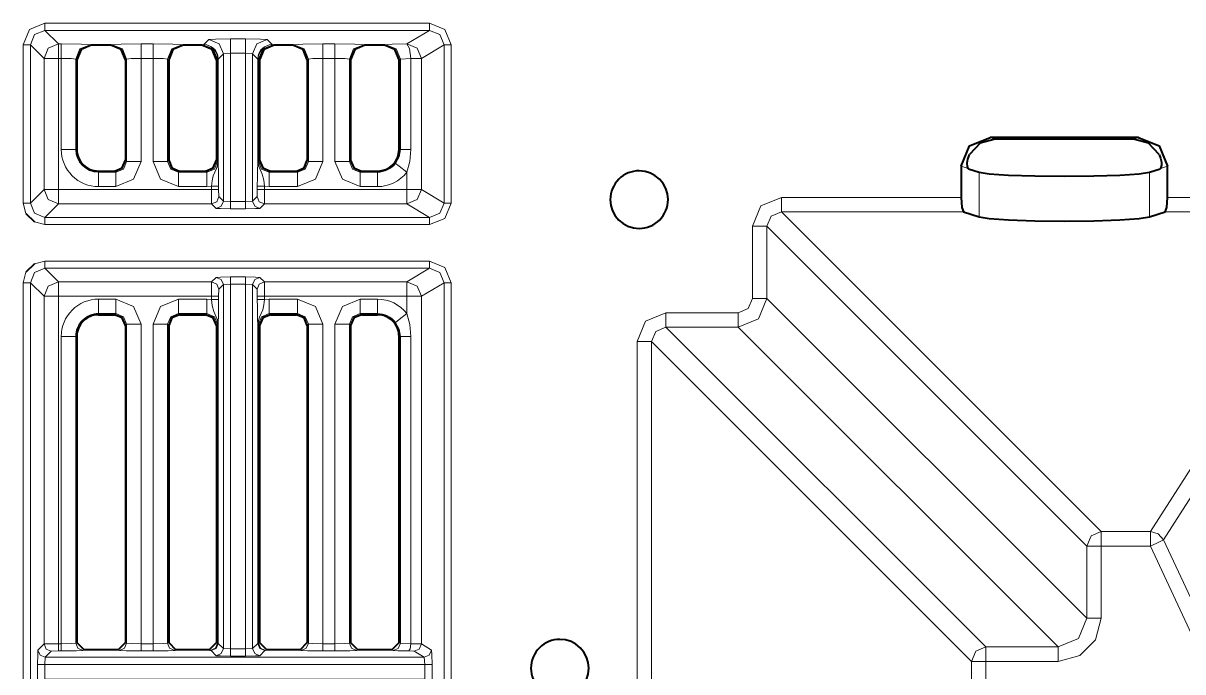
# Model space of a CAD drawing. Header units: millimetres. Extents: x 0 to 2941, y -405 to 1422.
# Drawn here: x 516.4 to 596.7, y 1082.9 to 1127.9 of the extents above; entities that cross this region are included whole.
import ezdxf

# ---------------------------------------------------------------- set-up
doc = ezdxf.new("R2010")
doc.units = ezdxf.units.MM
doc.layers.add('FINE', color=9, linetype='Continuous')
doc.layers.add('OUTLINE', color=7, linetype='Continuous')

msp = doc.modelspace()

# ---------------------------------------------------------------- linework, layer by layer
at = {"layer": 'FINE', "lineweight": 9}
for p, q in [((517.879, 1127.428), (518.823, 1126.484)), ((544.544, 1127.428), (517.879, 1127.428)), ((528.896, 1126.443), (529.252, 1126.799)), ((530.751, 1126.837), (531.777, 1126.837)), ((533.277, 1126.799), (533.633, 1126.443)), ((542.971, 1126.484), (544.544, 1127.428)), ((516.38, 1115.453), (516.38, 1126.428)), ((516.88, 1126.428), (516.88, 1115.453)), ((517.823, 1125.484), (516.88, 1126.428)), ((518.823, 1126.484), (519.019, 1126.484)), ((521.016, 1126.434), (521.099, 1126.393)), ((522.464, 1126.393), (522.547, 1126.434)), ((524.544, 1126.484), (525.384, 1126.484)), ((527.382, 1126.434), (527.464, 1126.393)), ((528.764, 1126.393), (528.847, 1126.434)), ((528.847, 1126.434), (528.896, 1126.443)), ((530.751, 1125.838), (530.252, 1125.8)), ((532.277, 1125.8), (531.777, 1125.838)), ((533.633, 1126.443), (533.681, 1126.434)), ((533.681, 1126.434), (533.764, 1126.393)), ((535.064, 1126.393), (535.147, 1126.434)), ((537.144, 1126.484), (537.984, 1126.484)), ((539.982, 1126.434), (540.064, 1126.393)), ((541.429, 1126.393), (541.516, 1126.436)), ((545.544, 1126.429), (543.97, 1125.484)), ((545.544, 1115.452), (545.544, 1126.429)), ((546.044, 1126.429), (546.044, 1115.452)), ((517.823, 1116.397), (517.823, 1125.484)), ((523.546, 1125.435), (523.464, 1125.394)), ((523.546, 1118.34), (523.546, 1125.435)), ((525.384, 1125.484), (524.544, 1125.484)), ((525.384, 1118.34), (525.384, 1125.484)), ((526.464, 1125.394), (526.383, 1125.435)), ((526.383, 1125.435), (526.383, 1118.34)), ((529.878, 1118.34), (529.878, 1125.442)), ((529.894, 1125.448), (529.894, 1125.442)), ((532.634, 1125.442), (532.277, 1125.8)), ((532.634, 1118.34), (532.634, 1125.442)), ((532.683, 1125.435), (532.651, 1125.446)), ((532.651, 1125.446), (532.651, 1125.442)), ((532.651, 1125.442), (532.651, 1118.34)), ((532.764, 1125.394), (532.683, 1125.435)), ((532.683, 1125.435), (532.683, 1118.34)), ((536.146, 1125.435), (536.064, 1125.394)), ((536.146, 1118.34), (536.146, 1125.435)), ((537.984, 1125.484), (537.144, 1125.484)), ((537.144, 1125.484), (537.144, 1118.34)), ((537.984, 1118.34), (537.984, 1125.484)), ((538.983, 1125.435), (538.983, 1118.34)), ((539.064, 1125.394), (538.983, 1125.435)), ((543.242, 1125.484), (542.515, 1125.437)), ((543.242, 1125.484), (543.242, 1119.172)), ((543.97, 1125.484), (543.97, 1116.397)), ((583.386, 1119.995), (583.739, 1119.882)), ((593.313, 1119.882), (593.666, 1119.995)), ((542.429, 1119.172), (542.515, 1119.172)), ((523.464, 1118.421), (523.546, 1118.34)), ((526.383, 1118.34), (526.464, 1118.421)), ((529.764, 1118.421), (529.846, 1118.34)), ((532.683, 1118.34), (532.764, 1118.421)), ((536.064, 1118.421), (536.146, 1118.34)), ((538.983, 1118.34), (539.064, 1118.421)), ((581.86, 1117.855), (581.375, 1118.011)), ((595.677, 1118.011), (595.192, 1117.855)), ((521.599, 1117.672), (521.599, 1117.591)), ((521.599, 1117.591), (522.797, 1117.591)), ((522.797, 1117.591), (522.715, 1117.672)), ((527.213, 1117.672), (527.132, 1117.591)), ((527.132, 1117.591), (529.097, 1117.591)), ((529.097, 1117.591), (529.015, 1117.672)), ((533.513, 1117.672), (533.432, 1117.591)), ((533.432, 1117.591), (535.397, 1117.591)), ((535.397, 1117.591), (535.315, 1117.672)), ((539.813, 1117.672), (539.732, 1117.591)), ((539.732, 1117.591), (540.929, 1117.591)), ((540.929, 1117.591), (540.929, 1117.672)), ((542.971, 1116.397), (542.971, 1117.594)), ((582.617, 1114.486), (582.617, 1117.592)), ((594.435, 1117.592), (594.435, 1114.486)), ((516.88, 1115.453), (517.823, 1116.397)), ((522.797, 1116.592), (521.599, 1116.592)), ((529.097, 1116.592), (527.132, 1116.592)), ((529.424, 1116.623), (529.097, 1116.592)), ((529.923, 1116.623), (529.923, 1116.397)), ((529.923, 1116.397), (529.936, 1115.897)), ((532.592, 1115.897), (532.605, 1116.397)), ((532.605, 1116.397), (532.605, 1116.623)), ((533.432, 1116.592), (533.105, 1116.623)), ((535.397, 1116.592), (533.432, 1116.592)), ((540.929, 1116.592), (539.732, 1116.592)), ((543.97, 1116.397), (545.544, 1115.452)), ((516.568, 1114.726), (516.38, 1115.453)), ((518.823, 1115.397), (517.879, 1114.453)), ((529.436, 1115.397), (518.823, 1115.397)), ((529.752, 1115.082), (529.436, 1115.397)), ((529.936, 1115.897), (530.252, 1115.582)), ((530.252, 1115.582), (530.751, 1115.556)), ((530.751, 1115.556), (531.777, 1115.556)), ((531.777, 1115.556), (532.277, 1115.582)), ((533.092, 1115.397), (532.777, 1115.082)), ((542.971, 1115.397), (533.092, 1115.397)), ((544.544, 1114.453), (542.971, 1115.397)), ((568.918, 1115.835), (581.375, 1115.835)), ((595.677, 1115.835), (608.626, 1115.835)), ((531.777, 1115.056), (530.751, 1115.056)), ((568.918, 1114.837), (591.09, 1092.665)), ((581.542, 1114.837), (568.918, 1114.837)), ((594.5, 1092.665), (608.626, 1114.837)), ((608.626, 1114.837), (595.51, 1114.837)), ((517.879, 1114.453), (544.544, 1114.453)), ((566.922, 1108.834), (566.922, 1113.838)), ((609.53, 1114.26), (595.405, 1092.089)), ((516.38, 1109.928), (516.568, 1110.655)), ((516.38, 1055.348), (516.38, 1109.928)), ((518.823, 1109.984), (529.436, 1109.984)), ((529.436, 1109.984), (529.752, 1110.299)), ((530.751, 1109.825), (530.252, 1109.799)), ((530.751, 1110.324), (531.777, 1110.324)), ((530.751, 1109.825), (530.751, 1084.532)), ((531.777, 1109.825), (530.751, 1109.825)), ((532.277, 1109.799), (531.777, 1109.825)), ((532.277, 1109.799), (532.277, 1084.558)), ((532.592, 1109.484), (532.277, 1109.799)), ((532.777, 1110.299), (533.092, 1109.984)), ((533.092, 1109.984), (542.971, 1109.984)), ((546.044, 1109.928), (546.044, 1055.202)), ((517.823, 1084.873), (517.823, 1108.984)), ((518.823, 1108.984), (518.823, 1084.886)), ((529.936, 1109.484), (529.923, 1108.984)), ((529.923, 1108.984), (529.923, 1108.758)), ((532.605, 1108.984), (532.592, 1109.484)), ((532.605, 1108.758), (532.605, 1108.984)), ((543.97, 1108.984), (543.97, 1084.873)), ((521.599, 1108.788), (522.797, 1108.788)), ((527.132, 1108.788), (529.097, 1108.788)), ((529.097, 1108.788), (529.424, 1108.758)), ((533.105, 1108.758), (533.432, 1108.788)), ((533.432, 1108.788), (535.397, 1108.788)), ((539.732, 1108.788), (540.929, 1108.788)), ((567.92, 1108.834), (590.092, 1086.662)), ((521.599, 1107.79), (521.599, 1107.708)), ((529.097, 1107.79), (527.132, 1107.79)), ((527.132, 1107.79), (527.213, 1107.708)), ((529.015, 1107.708), (529.097, 1107.79)), ((533.432, 1107.79), (533.513, 1107.708)), ((535.397, 1107.79), (533.432, 1107.79)), ((535.315, 1107.708), (535.397, 1107.79)), ((540.929, 1107.79), (539.732, 1107.79)), ((539.732, 1107.79), (539.813, 1107.708)), ((540.929, 1107.708), (540.929, 1107.79)), ((560.918, 1107.835), (565.923, 1107.835)), ((523.546, 1107.041), (523.464, 1106.959)), ((523.546, 1084.923), (523.546, 1107.041)), ((524.544, 1107.041), (524.544, 1084.886)), ((525.384, 1084.886), (525.384, 1107.041)), ((526.464, 1106.959), (526.383, 1107.041)), ((529.846, 1107.041), (529.764, 1106.959)), ((529.878, 1084.915), (529.878, 1107.041)), ((529.894, 1107.041), (529.894, 1084.915)), ((532.651, 1107.041), (532.651, 1084.915)), ((532.683, 1107.041), (532.683, 1084.923)), ((532.764, 1106.959), (532.683, 1107.041)), ((536.146, 1107.041), (536.064, 1106.959)), ((536.146, 1084.923), (536.146, 1107.041)), ((537.144, 1107.041), (537.144, 1084.886)), ((537.984, 1084.886), (537.984, 1107.041)), ((538.983, 1107.041), (538.983, 1084.923)), ((539.064, 1106.959), (538.983, 1107.041)), ((560.918, 1106.837), (583.09, 1084.665)), ((565.923, 1106.837), (560.918, 1106.837)), ((588.095, 1084.665), (565.923, 1106.837)), ((519.019, 1084.886), (519.019, 1106.208)), ((520.017, 1106.208), (520.017, 1084.923)), ((520.099, 1106.208), (520.017, 1106.208)), ((542.515, 1106.208), (542.429, 1106.208)), ((542.515, 1084.921), (542.515, 1106.208)), ((543.242, 1106.208), (543.242, 1084.885)), ((558.922, 1066.131), (558.922, 1105.839)), ((582.092, 1083.667), (559.92, 1105.839)), ((559.92, 1105.839), (559.92, 1066.131)), ((591.09, 1092.665), (594.5, 1092.665)), ((595.405, 1092.089), (598.578, 1085.284)), ((590.092, 1086.662), (590.092, 1091.667)), ((597.673, 1084.863), (594.5, 1091.667)), ((517.403, 1084.453), (517.823, 1084.873)), ((518.823, 1084.886), (519.019, 1084.886)), ((520.017, 1084.923), (520.099, 1084.964)), ((523.464, 1084.964), (523.546, 1084.923)), ((524.544, 1084.886), (525.384, 1084.886)), ((529.846, 1084.923), (529.878, 1084.915)), ((532.651, 1084.915), (532.683, 1084.923)), ((532.683, 1084.923), (532.764, 1084.964)), ((536.064, 1084.964), (536.146, 1084.923)), ((537.144, 1084.886), (537.984, 1084.886)), ((538.983, 1084.923), (539.064, 1084.964)), ((542.429, 1084.964), (542.515, 1084.921)), ((542.515, 1084.921), (543.242, 1084.885)), ((543.242, 1084.885), (543.97, 1084.873)), ((518.823, 1084.386), (518.323, 1084.373)), ((519.019, 1084.386), (518.823, 1084.386)), ((520.599, 1084.464), (520.517, 1084.423)), ((523.046, 1084.423), (522.964, 1084.464)), ((525.384, 1084.386), (524.544, 1084.386)), ((526.964, 1084.464), (526.882, 1084.423)), ((529.346, 1084.423), (529.264, 1084.464)), ((529.395, 1084.415), (529.346, 1084.423)), ((529.752, 1084.058), (529.395, 1084.415)), ((530.252, 1084.558), (530.751, 1084.532)), ((531.777, 1084.532), (532.277, 1084.558)), ((533.134, 1084.415), (532.777, 1084.058)), ((533.182, 1084.423), (533.134, 1084.415)), ((533.264, 1084.464), (533.182, 1084.423)), ((535.646, 1084.423), (535.564, 1084.464)), ((537.984, 1084.386), (537.144, 1084.386)), ((539.564, 1084.464), (539.482, 1084.423)), ((542.015, 1084.421), (541.929, 1084.464)), ((544.171, 1083.953), (543.47, 1084.373)), ((583.09, 1084.665), (588.095, 1084.665)), ((517.378, 1082.427), (517.378, 1083.453)), ((517.903, 1083.953), (517.878, 1083.453)), ((544.213, 1083.453), (544.171, 1083.953)), ((582.092, 1080.256), (582.092, 1083.667))]:
    msp.add_line(p, q, dxfattribs=at)
for points in [[(516.38, 1126.428), (516.819, 1127.488), (517.879, 1127.928), (544.544, 1127.928), (545.605, 1127.489), (546.044, 1126.429)], [(517.879, 1127.928), (517.879, 1127.579), (517.879, 1127.428)], [(544.544, 1127.428), (544.544, 1127.579), (544.544, 1127.928)], [(516.88, 1126.428), (517.172, 1127.135), (517.879, 1127.428)], [(529.252, 1126.799), (529.705, 1126.826), (530.751, 1126.837)], [(529.252, 1126.799), (529.958, 1126.506), (530.252, 1125.8)], [(530.751, 1126.837), (530.751, 1126.536), (530.751, 1125.838)], [(531.777, 1126.837), (531.777, 1126.536), (531.777, 1125.838)], [(531.777, 1126.837), (532.824, 1126.826), (533.277, 1126.799)], [(533.277, 1126.799), (532.57, 1126.506), (532.277, 1125.8)], [(544.544, 1127.428), (545.252, 1127.135), (545.544, 1126.429)], [(516.88, 1126.428), (516.729, 1126.428), (516.38, 1126.428)], [(517.823, 1125.484), (518.116, 1126.191), (518.823, 1126.484)], [(518.823, 1125.484), (518.823, 1126.182), (518.823, 1126.484)], [(519.019, 1126.484), (520.395, 1126.47), (521.016, 1126.434)], [(519.019, 1125.484), (519.019, 1126.182), (519.019, 1126.484)], [(520.017, 1125.435), (520.31, 1126.141), (521.016, 1126.434)], [(522.547, 1126.434), (523.168, 1126.47), (524.544, 1126.484)], [(522.547, 1126.434), (523.253, 1126.141), (523.546, 1125.435)], [(524.544, 1126.484), (524.544, 1126.182), (524.544, 1125.484)], [(525.384, 1126.484), (525.384, 1126.182), (525.384, 1125.484)], [(525.384, 1126.484), (526.761, 1126.47), (527.382, 1126.434)], [(527.382, 1126.434), (526.676, 1126.141), (526.383, 1125.435)], [(528.847, 1126.434), (529.553, 1126.141), (529.846, 1125.435)], [(528.896, 1126.443), (528.919, 1126.443), (529.111, 1126.418), (529.417, 1126.29), (529.662, 1126.066), (529.821, 1125.775), (529.878, 1125.446)], [(528.896, 1126.443), (528.92, 1126.443), (529.114, 1126.419), (529.424, 1126.291), (529.674, 1126.069), (529.836, 1125.777), (529.894, 1125.448)], [(531.777, 1115.556), (531.777, 1125.838), (530.751, 1125.838), (530.751, 1115.556)], [(533.633, 1126.443), (533.609, 1126.443), (533.414, 1126.419), (533.104, 1126.291), (532.855, 1126.069), (532.692, 1125.777), (532.634, 1125.448)], [(533.633, 1126.443), (533.609, 1126.443), (533.417, 1126.418), (533.112, 1126.29), (532.867, 1126.066), (532.708, 1125.775), (532.651, 1125.446)], [(533.681, 1126.434), (532.976, 1126.141), (532.683, 1125.435)], [(535.147, 1126.434), (535.768, 1126.47), (537.144, 1126.484)], [(535.147, 1126.434), (535.853, 1126.141), (536.146, 1125.435)], [(537.144, 1126.484), (537.144, 1126.182), (537.144, 1125.484)], [(537.984, 1126.484), (537.984, 1126.182), (537.984, 1125.484)], [(537.984, 1126.484), (539.361, 1126.47), (539.982, 1126.434)], [(539.982, 1126.434), (539.276, 1126.141), (538.983, 1125.435)], [(541.516, 1126.436), (541.951, 1126.466), (542.971, 1126.484)], [(541.516, 1126.436), (542.222, 1126.143), (542.515, 1125.437)], [(542.971, 1126.484), (543.16, 1126.182), (543.242, 1125.484)], [(542.971, 1126.484), (543.677, 1126.191), (543.97, 1125.484)], [(546.044, 1126.429), (545.698, 1126.429), (545.544, 1126.429)], [(518.823, 1125.484), (518.125, 1125.484), (517.823, 1125.484)], [(519.019, 1119.172), (519.019, 1125.484), (518.823, 1125.484)], [(518.823, 1125.484), (518.823, 1116.397), (529.424, 1116.397), (529.424, 1116.623)], [(520.017, 1125.435), (519.707, 1125.47), (519.019, 1125.484)], [(520.099, 1125.394), (520.017, 1125.435), (520.017, 1119.172), (520.099, 1119.172)], [(524.544, 1125.484), (524.544, 1118.34), (524.033, 1117.104), (522.797, 1116.592)], [(524.544, 1125.484), (523.856, 1125.47), (523.546, 1125.435)], [(526.383, 1125.435), (526.073, 1125.47), (525.384, 1125.484)], [(529.846, 1118.34), (529.846, 1125.435), (529.764, 1125.394)], [(529.878, 1125.442), (529.878, 1125.446), (529.846, 1125.435)], [(529.878, 1125.446), (529.889, 1125.447), (529.894, 1125.448)], [(529.894, 1125.442), (529.889, 1125.442), (529.878, 1125.442)], [(530.252, 1115.582), (530.252, 1125.8), (529.894, 1125.442), (529.894, 1118.34)], [(532.277, 1125.8), (532.277, 1115.582), (532.592, 1115.897)], [(532.634, 1125.442), (532.634, 1125.448), (532.639, 1125.447), (532.651, 1125.446)], [(532.651, 1125.442), (532.639, 1125.442), (532.634, 1125.442)], [(537.144, 1125.484), (536.456, 1125.47), (536.146, 1125.435)], [(538.983, 1125.435), (538.673, 1125.47), (537.984, 1125.484)], [(542.515, 1119.172), (542.515, 1125.437), (542.429, 1125.394)], [(543.97, 1125.484), (543.754, 1125.484), (543.242, 1125.484)], [(520.017, 1119.172), (519.707, 1119.172), (519.019, 1119.172)], [(542.181, 1118.205), (542.427, 1118.66), (542.515, 1119.172)], [(542.515, 1119.172), (542.732, 1119.172), (543.242, 1119.172)], [(543.242, 1119.172), (543.171, 1118.336), (542.971, 1117.594)], [(522.797, 1117.591), (523.327, 1117.809), (523.546, 1118.34)], [(523.546, 1118.34), (523.856, 1118.34), (524.544, 1118.34)], [(525.384, 1118.34), (526.073, 1118.34), (526.383, 1118.34)], [(527.132, 1116.592), (525.896, 1117.104), (525.384, 1118.34)], [(526.383, 1118.34), (526.601, 1117.809), (527.132, 1117.591)], [(529.097, 1117.591), (529.628, 1117.809), (529.846, 1118.34)], [(529.424, 1116.623), (529.467, 1116.987), (529.545, 1117.33), (529.769, 1117.848), (529.82, 1117.985), (529.85, 1118.091), (529.873, 1118.237), (529.877, 1118.307), (529.878, 1118.34)], [(529.846, 1118.34), (529.856, 1118.34), (529.878, 1118.34)], [(529.894, 1118.34), (529.889, 1118.34), (529.878, 1118.34)], [(529.894, 1118.34), (529.894, 1118.327), (529.895, 1118.3), (529.896, 1118.241), (529.897, 1118.192), (529.9, 1118.118), (529.914, 1117.624), (529.921, 1117.153), (529.923, 1116.623)], [(532.605, 1116.623), (532.608, 1117.215), (532.617, 1117.763), (532.63, 1118.171), (532.634, 1118.279), (532.634, 1118.313), (532.634, 1118.34)], [(532.651, 1118.34), (532.639, 1118.34), (532.634, 1118.34)], [(532.651, 1118.34), (532.653, 1118.27), (532.662, 1118.183), (532.722, 1117.944), (532.944, 1117.444), (533.055, 1117.03), (533.105, 1116.623)], [(532.651, 1118.34), (532.672, 1118.34), (532.683, 1118.34)], [(532.683, 1118.34), (532.901, 1117.809), (533.432, 1117.591)], [(535.397, 1117.591), (535.928, 1117.809), (536.146, 1118.34)], [(537.144, 1118.34), (536.633, 1117.104), (535.397, 1116.592)], [(536.146, 1118.34), (536.456, 1118.34), (537.144, 1118.34)], [(537.984, 1118.34), (538.673, 1118.34), (538.983, 1118.34)], [(539.732, 1116.592), (538.496, 1117.104), (537.984, 1118.34)], [(538.983, 1118.34), (539.201, 1117.809), (539.732, 1117.591)], [(542.971, 1117.594), (542.426, 1118.016), (542.181, 1118.205)], [(521.599, 1117.591), (521.599, 1117.281), (521.599, 1116.592)], [(522.797, 1117.591), (522.797, 1117.281), (522.797, 1116.592)], [(527.132, 1116.592), (527.132, 1117.281), (527.132, 1117.591)], [(529.097, 1116.592), (529.097, 1117.281), (529.097, 1117.591)], [(533.432, 1116.592), (533.432, 1117.281), (533.432, 1117.591)], [(535.397, 1116.592), (535.397, 1117.281), (535.397, 1117.591)], [(539.732, 1116.592), (539.732, 1117.281), (539.732, 1117.591)], [(540.929, 1116.592), (540.929, 1117.281), (540.929, 1117.591)], [(518.823, 1115.397), (518.116, 1115.69), (517.823, 1116.397)], [(518.823, 1116.397), (518.125, 1116.397), (517.823, 1116.397)], [(518.823, 1116.397), (518.823, 1115.699), (518.823, 1115.397)], [(529.923, 1116.623), (529.773, 1116.623), (529.424, 1116.623)], [(529.923, 1116.397), (529.773, 1116.397), (529.424, 1116.397)], [(529.436, 1115.397), (529.427, 1115.699), (529.424, 1116.397)], [(533.105, 1116.623), (532.756, 1116.623), (532.605, 1116.623)], [(533.105, 1116.397), (532.756, 1116.397), (532.605, 1116.397)], [(533.105, 1116.397), (533.101, 1115.699), (533.092, 1115.397)], [(533.105, 1116.623), (533.105, 1116.397), (542.971, 1116.397)], [(543.97, 1116.397), (543.677, 1115.69), (542.971, 1115.397)], [(542.971, 1116.397), (542.971, 1115.699), (542.971, 1115.397)], [(543.97, 1116.397), (543.662, 1116.397), (542.971, 1116.397)], [(516.38, 1115.453), (516.729, 1115.453), (516.88, 1115.453)], [(516.88, 1115.453), (517.172, 1114.746), (517.879, 1114.453)], [(546.044, 1115.452), (545.605, 1114.392), (544.544, 1113.954), (517.879, 1113.954), (517.152, 1114.141)], [(529.936, 1115.897), (529.79, 1115.544), (529.436, 1115.397)], [(530.252, 1115.582), (530.105, 1115.228), (529.752, 1115.082)], [(530.751, 1115.556), (530.751, 1115.207), (530.751, 1115.056)], [(531.777, 1115.556), (531.777, 1115.207), (531.777, 1115.056)], [(532.777, 1115.082), (532.424, 1115.228), (532.277, 1115.582)], [(533.092, 1115.397), (532.739, 1115.544), (532.592, 1115.897)], [(544.544, 1114.453), (545.252, 1114.746), (545.544, 1115.452)], [(545.544, 1115.452), (545.698, 1115.452), (546.044, 1115.452)], [(566.922, 1113.838), (567.506, 1115.251), (568.918, 1115.835)], [(568.918, 1114.837), (568.918, 1115.149), (568.918, 1115.835)], [(530.751, 1115.056), (530.054, 1115.064), (529.752, 1115.082)], [(532.777, 1115.082), (532.475, 1115.064), (531.777, 1115.056)], [(568.918, 1114.837), (568.211, 1114.546), (567.92, 1113.838)], [(517.879, 1114.453), (517.879, 1114.303), (517.879, 1113.954)], [(544.544, 1114.453), (544.544, 1114.303), (544.544, 1113.954)], [(567.92, 1113.838), (567.608, 1113.838), (566.922, 1113.838)], [(590.092, 1091.667), (567.92, 1113.838), (567.92, 1108.834)], [(517.152, 1111.239), (517.879, 1111.427), (544.544, 1111.427)], [(517.879, 1111.427), (517.879, 1111.078), (517.879, 1110.928)], [(544.544, 1111.427), (544.544, 1111.078), (544.544, 1110.928)], [(544.544, 1111.427), (545.605, 1110.988), (546.044, 1109.928)], [(517.879, 1110.928), (517.172, 1110.635), (516.88, 1109.928)], [(542.971, 1109.984), (544.544, 1110.928), (517.879, 1110.928), (518.823, 1109.984)], [(545.544, 1109.928), (545.252, 1110.635), (544.544, 1110.928)], [(516.38, 1109.928), (516.729, 1109.928), (516.88, 1109.928)], [(517.823, 1108.984), (516.88, 1109.928), (516.88, 1055.203)], [(517.823, 1108.984), (518.116, 1109.691), (518.823, 1109.984)], [(518.823, 1109.984), (518.823, 1109.682), (518.823, 1108.984)], [(529.424, 1108.984), (529.427, 1109.682), (529.436, 1109.984)], [(529.436, 1109.984), (529.79, 1109.837), (529.936, 1109.484)], [(529.752, 1110.299), (530.054, 1110.317), (530.751, 1110.324)], [(529.752, 1110.299), (530.105, 1110.153), (530.252, 1109.799)], [(529.894, 1084.915), (530.252, 1084.558), (530.252, 1109.799), (529.936, 1109.484)], [(530.751, 1110.324), (530.751, 1110.173), (530.751, 1109.825)], [(530.751, 1084.532), (531.777, 1084.532), (531.777, 1109.825)], [(531.777, 1110.324), (531.777, 1110.173), (531.777, 1109.825)], [(531.777, 1110.324), (532.475, 1110.317), (532.777, 1110.299)], [(532.777, 1110.299), (532.424, 1110.153), (532.277, 1109.799)], [(533.092, 1109.984), (532.739, 1109.837), (532.592, 1109.484)], [(533.092, 1109.984), (533.101, 1109.682), (533.105, 1108.984)], [(542.971, 1109.984), (543.677, 1109.691), (543.97, 1108.984)], [(542.971, 1109.984), (542.971, 1109.682), (542.971, 1108.984)], [(543.97, 1081.008), (543.97, 1056.147), (545.544, 1055.202), (545.544, 1109.928), (543.97, 1108.984)], [(546.044, 1109.928), (545.698, 1109.928), (545.544, 1109.928)], [(517.823, 1108.984), (518.125, 1108.984), (518.823, 1108.984)], [(529.424, 1108.758), (529.424, 1108.984), (518.823, 1108.984)], [(529.424, 1108.984), (529.773, 1108.984), (529.923, 1108.984)], [(533.105, 1108.984), (532.756, 1108.984), (532.605, 1108.984)], [(542.971, 1107.786), (542.971, 1108.984), (533.105, 1108.984), (533.105, 1108.758)], [(543.97, 1108.984), (543.662, 1108.984), (542.971, 1108.984)], [(521.599, 1108.788), (521.599, 1108.1), (521.599, 1107.79)], [(522.797, 1108.788), (522.797, 1108.1), (522.797, 1107.79)], [(522.797, 1108.788), (524.033, 1108.277), (524.544, 1107.041)], [(525.384, 1107.041), (525.896, 1108.277), (527.132, 1108.788)], [(527.132, 1107.79), (527.132, 1108.1), (527.132, 1108.788)], [(529.097, 1107.79), (529.097, 1108.1), (529.097, 1108.788)], [(529.424, 1108.758), (529.773, 1108.758), (529.923, 1108.758)], [(529.878, 1107.041), (529.875, 1107.111), (529.866, 1107.198), (529.807, 1107.437), (529.585, 1107.937), (529.474, 1108.351), (529.424, 1108.758)], [(529.923, 1108.758), (529.92, 1108.166), (529.911, 1107.618), (529.898, 1107.21), (529.895, 1107.102), (529.894, 1107.068), (529.894, 1107.041)], [(533.105, 1108.758), (532.756, 1108.758), (532.605, 1108.758)], [(532.634, 1107.041), (532.634, 1107.054), (532.634, 1107.081), (532.633, 1107.14), (532.631, 1107.189), (532.628, 1107.263), (532.614, 1107.757), (532.608, 1108.228), (532.605, 1108.758)], [(533.105, 1108.758), (533.062, 1108.394), (532.984, 1108.051), (532.759, 1107.533), (532.708, 1107.396), (532.679, 1107.29), (532.656, 1107.144), (532.651, 1107.074), (532.651, 1107.041)], [(533.432, 1107.79), (533.432, 1108.1), (533.432, 1108.788)], [(535.397, 1107.79), (535.397, 1108.1), (535.397, 1108.788)], [(535.397, 1108.788), (536.633, 1108.277), (537.144, 1107.041)], [(537.984, 1107.041), (538.496, 1108.277), (539.732, 1108.788)], [(539.732, 1107.79), (539.732, 1108.1), (539.732, 1108.788)], [(540.929, 1107.79), (540.929, 1108.1), (540.929, 1108.788)], [(567.92, 1108.834), (567.334, 1107.423), (565.923, 1106.837)], [(565.923, 1107.835), (566.63, 1108.128), (566.922, 1108.834)], [(567.92, 1108.834), (567.608, 1108.834), (566.922, 1108.834)], [(522.715, 1107.708), (522.797, 1107.79), (521.599, 1107.79)], [(523.546, 1107.041), (523.327, 1107.572), (522.797, 1107.79)], [(527.132, 1107.79), (526.601, 1107.572), (526.383, 1107.041)], [(529.846, 1107.041), (529.628, 1107.572), (529.097, 1107.79)], [(533.432, 1107.79), (532.901, 1107.572), (532.683, 1107.041)], [(536.146, 1107.041), (535.928, 1107.572), (535.397, 1107.79)], [(539.732, 1107.79), (539.201, 1107.572), (538.983, 1107.041)], [(542.971, 1107.786), (542.426, 1107.365), (542.181, 1107.175)], [(542.971, 1107.786), (543.174, 1107.029), (543.242, 1106.208)], [(558.922, 1105.839), (559.506, 1107.251), (560.918, 1107.835)], [(560.918, 1106.837), (560.918, 1107.149), (560.918, 1107.835)], [(565.923, 1106.837), (565.923, 1107.149), (565.923, 1107.835)], [(524.544, 1107.041), (523.856, 1107.041), (523.546, 1107.041)], [(525.384, 1107.041), (526.073, 1107.041), (526.383, 1107.041)], [(526.383, 1107.041), (526.383, 1084.923), (526.464, 1084.964)], [(529.764, 1084.964), (529.846, 1084.923), (529.846, 1107.041)], [(529.846, 1107.041), (529.856, 1107.041), (529.878, 1107.041)], [(529.878, 1107.041), (529.889, 1107.041), (529.894, 1107.041)], [(532.277, 1084.558), (532.634, 1084.915), (532.634, 1107.041)], [(532.651, 1107.041), (532.639, 1107.041), (532.634, 1107.041)], [(532.651, 1107.041), (532.672, 1107.041), (532.683, 1107.041)], [(536.146, 1107.041), (536.456, 1107.041), (537.144, 1107.041)], [(538.983, 1107.041), (538.673, 1107.041), (537.984, 1107.041)], [(542.515, 1106.208), (542.431, 1106.711), (542.181, 1107.175)], [(560.918, 1106.837), (560.211, 1106.546), (559.92, 1105.839)], [(519.019, 1106.208), (519.707, 1106.208), (520.017, 1106.208)], [(543.242, 1106.208), (542.732, 1106.208), (542.515, 1106.208)], [(559.92, 1105.839), (559.608, 1105.839), (558.922, 1105.839)], [(590.092, 1091.667), (590.385, 1092.371), (591.09, 1092.665)], [(591.09, 1091.667), (591.09, 1092.353), (591.09, 1092.665)], [(594.5, 1091.667), (594.5, 1092.353), (594.5, 1092.665)], [(594.5, 1092.665), (595.036, 1092.508), (595.405, 1092.089)], [(594.5, 1091.667), (595.123, 1091.957), (595.405, 1092.089)], [(591.09, 1091.667), (590.404, 1091.667), (590.092, 1091.667)], [(594.5, 1091.667), (591.09, 1091.667), (591.09, 1086.662)], [(591.09, 1086.662), (590.689, 1085.163), (589.594, 1084.068), (588.095, 1083.667)], [(588.095, 1084.665), (589.509, 1085.248), (590.092, 1086.662)], [(591.09, 1086.662), (590.404, 1086.662), (590.092, 1086.662)], [(517.823, 1084.873), (518.125, 1084.882), (518.823, 1084.886)], [(518.323, 1084.373), (517.97, 1084.52), (517.823, 1084.873)], [(518.823, 1084.386), (518.823, 1084.537), (518.823, 1084.886)], [(519.019, 1084.886), (519.707, 1084.896), (520.017, 1084.923)], [(519.019, 1084.386), (519.019, 1084.537), (519.019, 1084.886)], [(520.517, 1084.423), (520.164, 1084.57), (520.017, 1084.923)], [(523.546, 1084.923), (523.399, 1084.57), (523.046, 1084.423)], [(523.546, 1084.923), (523.856, 1084.896), (524.544, 1084.886)], [(524.544, 1084.386), (524.544, 1084.537), (524.544, 1084.886)], [(525.384, 1084.886), (526.073, 1084.896), (526.383, 1084.923)], [(525.384, 1084.386), (525.384, 1084.537), (525.384, 1084.886)], [(526.882, 1084.423), (526.529, 1084.57), (526.383, 1084.923)], [(529.846, 1084.923), (529.699, 1084.57), (529.346, 1084.423)], [(529.878, 1084.915), (529.735, 1084.563), (529.395, 1084.415)], [(529.894, 1084.915), (529.748, 1084.562), (529.395, 1084.415)], [(529.878, 1084.915), (529.889, 1084.915), (529.894, 1084.915)], [(532.634, 1084.915), (532.781, 1084.562), (533.134, 1084.415)], [(532.634, 1084.915), (532.639, 1084.915), (532.651, 1084.915)], [(532.651, 1084.915), (532.794, 1084.563), (533.134, 1084.415)], [(532.683, 1084.923), (532.829, 1084.57), (533.182, 1084.423)], [(535.646, 1084.423), (535.999, 1084.57), (536.146, 1084.923)], [(536.146, 1084.923), (536.456, 1084.896), (537.144, 1084.886)], [(537.144, 1084.386), (537.144, 1084.537), (537.144, 1084.886)], [(537.984, 1084.886), (538.673, 1084.896), (538.983, 1084.923)], [(537.984, 1084.386), (537.984, 1084.537), (537.984, 1084.886)], [(539.482, 1084.423), (539.129, 1084.57), (538.983, 1084.923)], [(542.015, 1084.421), (542.368, 1084.568), (542.515, 1084.921)], [(543.106, 1084.385), (543.201, 1084.536), (543.242, 1084.885)], [(543.47, 1084.373), (543.823, 1084.52), (543.97, 1084.873)], [(543.97, 1084.873), (544.67, 1084.453), (544.7, 1084.151), (544.713, 1083.453), (544.713, 1082.427)], [(517.378, 1083.453), (517.385, 1084.151), (517.403, 1084.453)], [(517.903, 1083.953), (517.55, 1084.1), (517.403, 1084.453)], [(518.323, 1084.373), (517.903, 1083.953), (544.171, 1083.953)], [(520.517, 1084.423), (520.051, 1084.397), (519.019, 1084.386)], [(524.544, 1084.386), (523.512, 1084.397), (523.046, 1084.423)], [(526.882, 1084.423), (526.417, 1084.397), (525.384, 1084.386)], [(530.252, 1084.558), (530.105, 1084.204), (529.752, 1084.058)], [(531.777, 1084.032), (530.751, 1084.032), (530.054, 1084.04), (529.752, 1084.058)], [(530.751, 1084.532), (530.751, 1084.183), (530.751, 1084.032)], [(531.777, 1084.532), (531.777, 1084.183), (531.777, 1084.032)], [(532.777, 1084.058), (532.475, 1084.04), (531.777, 1084.032)], [(532.277, 1084.558), (532.424, 1084.204), (532.777, 1084.058)], [(537.144, 1084.386), (536.112, 1084.397), (535.646, 1084.423)], [(539.482, 1084.423), (539.017, 1084.397), (537.984, 1084.386)], [(543.47, 1084.373), (543.106, 1084.385), (542.341, 1084.399), (542.015, 1084.421)], [(544.171, 1083.953), (544.524, 1084.1), (544.67, 1084.453)], [(582.092, 1083.667), (582.385, 1084.372), (583.09, 1084.665)], [(583.09, 1083.667), (583.09, 1084.353), (583.09, 1084.665)], [(588.095, 1083.667), (588.095, 1084.353), (588.095, 1084.665)], [(517.878, 1083.453), (517.529, 1083.453), (517.378, 1083.453)], [(544.213, 1083.453), (544.559, 1083.453), (544.713, 1083.453)], [(583.09, 1083.667), (582.404, 1083.667), (582.092, 1083.667)], [(588.095, 1083.667), (583.09, 1083.667), (583.09, 1080.256)]]:
    msp.add_lwpolyline(points, dxfattribs=at)
for points in [[(519.019, 1119.172, 0.414218), (521.599, 1116.592)], [(520.017, 1119.172, 0.414206), (521.599, 1117.591)], [(540.929, 1117.591, 0.23222), (542.181, 1118.205)], [(540.929, 1116.592, 0.232231), (542.971, 1117.594)], [(521.599, 1108.788, 0.414228), (519.019, 1106.208)], [(542.971, 1107.786, 0.232165), (540.929, 1108.788)], [(521.599, 1107.79, 0.414222), (520.017, 1106.208)], [(542.181, 1107.175, 0.232154), (540.929, 1107.79)]]:
    msp.add_lwpolyline(points, format="xyb", dxfattribs=at)
msp.add_lwpolyline([(517.878, 1082.427), (544.213, 1082.427), (544.213, 1083.453), (517.878, 1083.453)], close=True, dxfattribs=at)
at = {"layer": 'OUTLINE', "lineweight": 40}
for p, q in [((522.464, 1126.393), (521.099, 1126.393)), ((528.764, 1126.393), (527.464, 1126.393)), ((535.064, 1126.393), (533.764, 1126.393)), ((541.429, 1126.393), (540.064, 1126.393)), ((520.099, 1125.394), (520.099, 1119.172)), ((523.464, 1125.394), (523.464, 1118.421)), ((526.464, 1125.394), (526.464, 1118.421)), ((529.764, 1125.394), (529.764, 1118.421)), ((532.764, 1125.394), (532.764, 1118.421)), ((536.064, 1125.394), (536.064, 1118.421)), ((539.064, 1125.394), (539.064, 1118.421)), ((542.429, 1119.172), (542.429, 1125.394)), ((593.666, 1119.995), (583.386, 1119.995)), ((593.313, 1119.882), (583.739, 1119.882)), ((581.375, 1118.011), (581.375, 1115.835)), ((581.894, 1117.824), (581.86, 1117.855)), ((581.894, 1117.824), (582.617, 1117.592)), ((594.435, 1117.592), (595.158, 1117.824)), ((595.192, 1117.855), (595.158, 1117.824)), ((595.677, 1115.835), (595.677, 1118.011)), ((521.599, 1117.672), (522.715, 1117.672)), ((533.513, 1117.672), (535.315, 1117.672)), ((539.813, 1117.672), (540.929, 1117.672)), ((516.568, 1114.726), (517.152, 1114.141)), ((594.435, 1114.486), (595.51, 1114.837)), ((517.152, 1111.239), (516.568, 1110.655)), ((521.599, 1107.708), (522.715, 1107.708)), ((527.213, 1107.708), (529.015, 1107.708)), ((533.513, 1107.708), (535.315, 1107.708)), ((539.813, 1107.708), (540.929, 1107.708)), ((523.464, 1106.959), (523.464, 1084.964)), ((526.464, 1106.959), (526.464, 1084.964)), ((529.764, 1106.959), (529.764, 1084.964)), ((532.764, 1106.959), (532.764, 1084.964)), ((536.064, 1106.959), (536.064, 1084.964)), ((539.064, 1106.959), (539.064, 1084.964)), ((520.099, 1106.208), (520.099, 1084.964)), ((542.429, 1084.964), (542.429, 1106.208)), ((520.099, 1084.964), (520.599, 1084.464)), ((522.964, 1084.464), (523.464, 1084.964)), ((526.464, 1084.964), (526.964, 1084.464)), ((529.264, 1084.464), (529.764, 1084.964)), ((532.764, 1084.964), (533.264, 1084.464)), ((535.564, 1084.464), (536.064, 1084.964)), ((539.064, 1084.964), (539.564, 1084.464)), ((541.929, 1084.464), (542.429, 1084.964)), ((522.964, 1084.464), (520.599, 1084.464)), ((529.264, 1084.464), (526.964, 1084.464)), ((535.564, 1084.464), (533.264, 1084.464)), ((541.929, 1084.464), (539.564, 1084.464))]:
    msp.add_line(p, q, dxfattribs=at)
for points in [[(521.099, 1126.393), (520.391, 1126.1), (520.099, 1125.394)], [(523.464, 1125.394), (523.172, 1126.1), (522.464, 1126.393)], [(527.464, 1126.393), (526.757, 1126.1), (526.464, 1125.394)], [(529.764, 1125.394), (529.471, 1126.1), (528.764, 1126.393)], [(533.764, 1126.393), (533.057, 1126.1), (532.764, 1125.394)], [(536.064, 1125.394), (535.772, 1126.1), (535.064, 1126.393)], [(540.064, 1126.393), (539.357, 1126.1), (539.064, 1125.394)], [(542.429, 1125.394), (542.136, 1126.1), (541.429, 1126.393)], [(581.375, 1118.011), (581.963, 1119.415), (583.386, 1119.995)], [(583.739, 1119.882), (582.698, 1119.597), (581.959, 1118.823)], [(595.093, 1118.823), (594.354, 1119.597), (593.313, 1119.882)], [(593.666, 1119.995), (595.089, 1119.415), (595.677, 1118.011)], [(581.86, 1117.855), (581.811, 1117.989), (581.792, 1118.216), (581.83, 1118.489), (581.923, 1118.751), (581.959, 1118.823)], [(595.093, 1118.823), (595.204, 1118.554), (595.256, 1118.289), (595.255, 1118.075), (595.22, 1117.913), (595.192, 1117.855)], [(522.715, 1117.672), (523.245, 1117.892), (523.464, 1118.421)], [(526.464, 1118.421), (526.684, 1117.892), (527.213, 1117.672)], [(527.213, 1117.672), (529.015, 1117.672), (529.545, 1117.892), (529.764, 1118.421)], [(532.764, 1118.421), (532.984, 1117.892), (533.513, 1117.672)], [(535.315, 1117.672), (535.845, 1117.892), (536.064, 1118.421)], [(539.064, 1118.421), (539.283, 1117.892), (539.813, 1117.672)], [(582.617, 1117.592), (583.33, 1117.481), (584.669, 1117.39), (586.474, 1117.331), (588.526, 1117.31), (590.578, 1117.331), (592.383, 1117.39), (593.722, 1117.481), (594.435, 1117.592)], [(581.375, 1115.835), (581.424, 1115.149), (581.542, 1114.837)], [(595.51, 1114.837), (595.628, 1115.149), (595.677, 1115.835)], [(581.542, 1114.837), (582.617, 1114.486), (583.33, 1114.373), (584.669, 1114.281), (586.474, 1114.221), (588.526, 1114.2), (590.578, 1114.221), (592.383, 1114.281), (593.722, 1114.373), (594.435, 1114.486)], [(523.464, 1106.959), (523.245, 1107.489), (522.715, 1107.708)], [(527.213, 1107.708), (526.684, 1107.489), (526.464, 1106.959)], [(529.764, 1106.959), (529.545, 1107.489), (529.015, 1107.708)], [(533.513, 1107.708), (532.984, 1107.489), (532.764, 1106.959)], [(536.064, 1106.959), (535.845, 1107.489), (535.315, 1107.708)], [(539.813, 1107.708), (539.283, 1107.489), (539.064, 1106.959)]]:
    msp.add_lwpolyline(points, dxfattribs=at)
for points in [[(520.099, 1119.172, 0.414214), (521.599, 1117.672)], [(540.929, 1117.672, 0.414205), (542.429, 1119.172)], [(521.599, 1107.708, 0.414214), (520.099, 1106.208)], [(542.429, 1106.208, 0.414222), (540.929, 1107.708)]]:
    msp.add_lwpolyline(points, format="xyb", dxfattribs=at)
for points in [[(561.067, 1115.69, 0.414201), (559.067, 1117.69, 0.414226), (557.067, 1115.69, 0.414201), (559.067, 1113.69, 0.414226)], [(551.567, 1083.19, 0.414226), (553.567, 1081.191, 0.414201), (555.567, 1083.19, 0.414201), (553.567, 1085.19, 0.414226)]]:
    msp.add_lwpolyline(points, format="xyb", close=True, dxfattribs=at)

doc.saveas('drawing.dxf')
